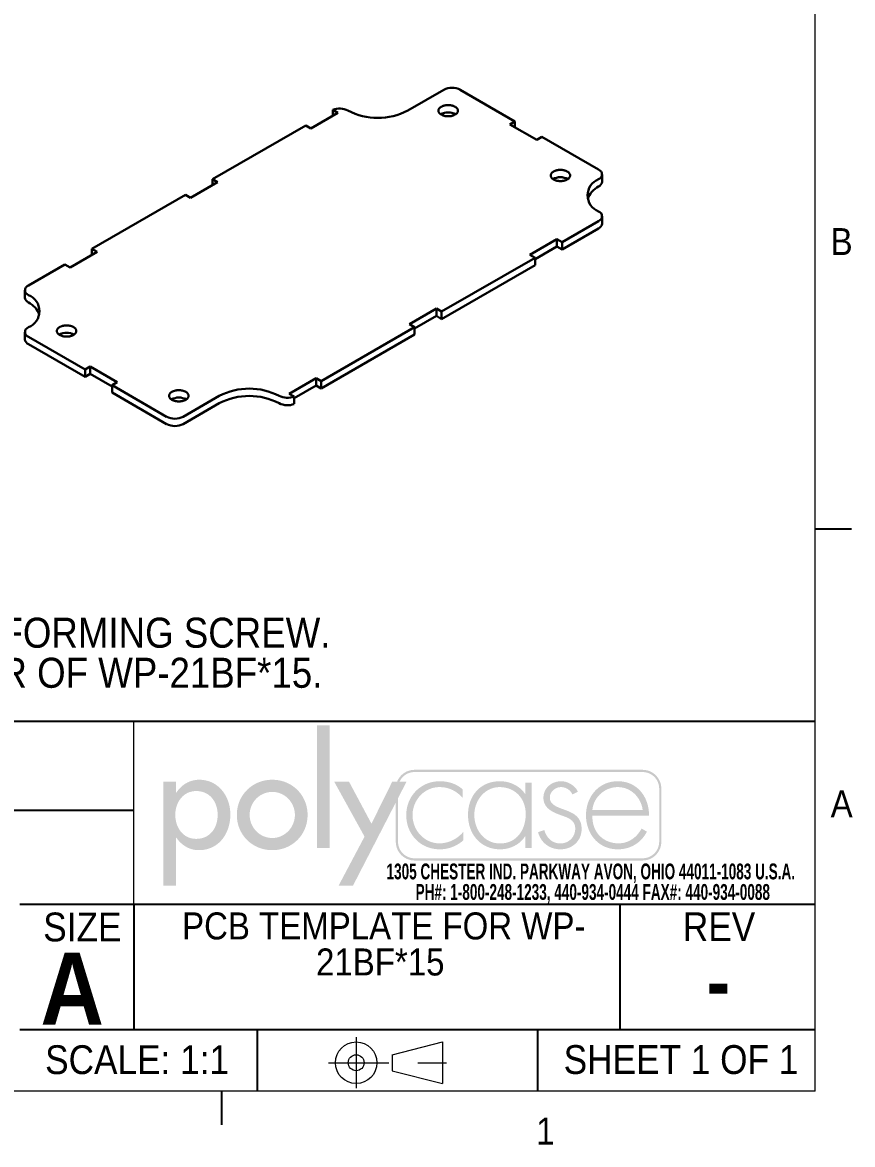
# Model space of a CAD drawing. Header units: inches. Extents: x -1 to 10.8, y 0 to 8.2.
# Drawn here: x 7.88 to 10.759, y 0.207 to 4.098 of the extents above; entities that cross this region are included whole.
import ezdxf

# ---------------------------------------------------------------- set-up
doc = ezdxf.new("R2010")
doc.units = ezdxf.units.IN
doc.header["$MEASUREMENT"] = 0
doc.linetypes.add('SLD-Center', pattern=[0.75, 0.6, -0.05, 0.05, -0.05])
doc.linetypes.add('SLD-Solid', pattern=[0])
doc.layers.add('FORMAT', color=7, linetype='SLD-Solid')
doc.layers.add('SLD-0', color=7, linetype='SLD-Solid')
doc.styles.add('SLDTEXTSTYLE0', font='GOTHICB.TTF', dxfattribs={"width": 0.639595})
doc.styles.add('SLDTEXTSTYLE1', font='GOTHIC.TTF', dxfattribs={"width": 0.913})
doc.styles.add('SLDTEXTSTYLE2', font='GOTHICB.TTF', dxfattribs={"width": 0.913})

# ---------------------------------------------------------------- blocks, each defined once
blk = doc.blocks.new('ThirdAngleProjectionBlock')
at = {"color": 7, "linetype": 'SLD-Center', "lineweight": 0}
for p, q in [((0.275, 0.506), (0.275, 0)), ((0, 0.253), (1.202, 0.253))]:
    blk.add_line(p, q, dxfattribs=at)
at = {"color": 7, "linetype": 'SLD-Solid', "lineweight": 0}
for p, q in [((0.632, 0.332), (1.13, 0.459)), ((1.13, 0.459), (1.13, 0.048)), ((0.632, 0.332), (0.632, 0.174)), ((0.632, 0.174), (1.13, 0.048))]:
    blk.add_line(p, q, dxfattribs=at)
for radius in [0.206, 0.0789]:
    blk.add_circle((0.275, 0.253), radius, dxfattribs=at)
blk = doc.blocks.new('SW_NOTE_0')
at = {"color": 0, "linetype": 'Continuous', "lineweight": 0, "char_height": 0.055, "attachment_point": 2, "style": 'SLDTEXTSTYLE0'}
for s, insert in [('1305 CHESTER IND. PARKWAY AVON, OHIO 44011-1083 U.S.A. ', (0.7495, 0.0703)), ('PH#: 1-800-248-1233, 440-934-0444 FAX#: 440-934-0088', (0.7564, -0.0009))]:
    blk.add_mtext(s, dxfattribs=dict(at, insert=insert))
blk = doc.blocks.new('Block3')
at = {"linetype": 'Continuous'}
blk.add_hatch(color=7, dxfattribs=at).paths.add_polyline_path([(1.559, 0.355), (1.559, 1.505), (1.44, 1.505), (1.44, 0.355)], flags=0)
h = blk.add_hatch(color=7, dxfattribs=at)
edge = h.paths.add_edge_path(flags=0)
edge.add_spline(control_points=[(4.669, 0.413), (4.669, 0.316), (4.59, 0.237), (4.493, 0.237)], knot_values=[7, 7, 7, 7, 8, 8, 8, 8], weights=[1, 1, 1, 1], degree=3, periodic=0)
edge.add_line((4.493, 0.237), (2.356, 0.237))
edge.add_spline(control_points=[(2.356, 0.237), (2.259, 0.237), (2.18, 0.316), (2.18, 0.413)], knot_values=[1, 1, 1, 1, 2, 2, 2, 2], weights=[1, 1, 1, 1], degree=3, periodic=0)
edge.add_line((2.18, 0.413), (2.18, 0.781))
edge.add_line((2.18, 0.781), (1.778, 0))
edge.add_line((1.778, 0), (1.643, 0))
edge.add_line((1.643, 0), (1.887, 0.461))
edge.add_line((1.887, 0.461), (1.603, 0.975))
edge.add_line((1.603, 0.975), (1.742, 0.975))
edge.add_line((1.742, 0.975), (1.952, 0.582))
edge.add_line((1.952, 0.582), (2.146, 0.975))
edge.add_line((2.146, 0.975), (2.192, 0.975))
edge.add_spline(control_points=[(2.192, 0.975), (2.218, 1.041), (2.282, 1.087), (2.356, 1.087)], knot_values=[3.233464, 3.233464, 3.233464, 3.233464, 4, 4, 4, 4], weights=[1, 1, 1, 1], degree=3, periodic=0)
edge.add_line((2.356, 1.087), (4.493, 1.087))
edge.add_spline(control_points=[(4.493, 1.087), (4.59, 1.087), (4.669, 1.008), (4.669, 0.911)], knot_values=[5, 5, 5, 5, 6, 6, 6, 6], weights=[1, 1, 1, 1], degree=3, periodic=0)
edge.add_line((4.669, 0.911), (4.669, 0.413))
edge = h.paths.add_edge_path(flags=0)
edge.add_line((2.215, 0.975), (2.28, 0.975))
edge.add_line((2.28, 0.975), (2.201, 0.821))
edge.add_line((2.201, 0.821), (2.201, 0.413))
edge.add_spline(control_points=[(2.201, 0.413), (2.201, 0.327), (2.271, 0.258), (2.356, 0.258)], knot_values=[2, 2, 2, 2, 3, 3, 3, 3], weights=[1, 1, 1, 1], degree=3, periodic=0)
edge.add_line((2.356, 0.258), (4.493, 0.258))
edge.add_spline(control_points=[(4.493, 0.258), (4.579, 0.258), (4.649, 0.327), (4.649, 0.413)], knot_values=[4, 4, 4, 4, 5, 5, 5, 5], weights=[1, 1, 1, 1], degree=3, periodic=0)
edge.add_line((4.649, 0.413), (4.649, 0.911))
edge.add_spline(control_points=[(4.649, 0.911), (4.649, 0.997), (4.579, 1.066), (4.493, 1.066)], knot_values=[6, 6, 6, 6, 7, 7, 7, 7], weights=[1, 1, 1, 1], degree=3, periodic=0)
edge.add_line((4.493, 1.066), (2.356, 1.066))
edge.add_spline(control_points=[(2.356, 1.066), (2.293, 1.066), (2.239, 1.029), (2.215, 0.975)], knot_values=[0, 0, 0, 0, 0.732403, 0.732403, 0.732403, 0.732403], weights=[1, 1, 1, 1], degree=3, periodic=0)
h = blk.add_hatch(color=7, dxfattribs=at)
edge = h.paths.add_edge_path(flags=0)
edge.add_spline(control_points=[(0.122, 0.452), (0.17, 0.382), (0.245, 0.334), (0.333, 0.334)], knot_values=[4, 4, 4, 4, 5, 5, 5, 5], weights=[1, 1, 1, 1], degree=3, periodic=0)
edge.add_spline(control_points=[(0.333, 0.334), (0.523, 0.334), (0.629, 0.492), (0.629, 0.669)], knot_values=[3, 3, 3, 3, 4, 4, 4, 4], weights=[1, 1, 1, 1], degree=3, periodic=0)
edge.add_spline(control_points=[(0.629, 0.669), (0.629, 0.839), (0.517, 0.994), (0.338, 0.994)], knot_values=[2, 2, 2, 2, 3, 3, 3, 3], weights=[1, 1, 1, 1], degree=3, periodic=0)
edge.add_spline(control_points=[(0.338, 0.994), (0.245, 0.994), (0.171, 0.946), (0.122, 0.872)], knot_values=[1, 1, 1, 1, 2, 2, 2, 2], weights=[1, 1, 1, 1], degree=3, periodic=0)
edge.add_line((0.122, 0.872), (0.119, 0.872))
edge.add_line((0.119, 0.872), (0.119, 0.975))
edge.add_line((0.119, 0.975), (0, 0.975))
edge.add_line((0, 0.975), (0, 0))
edge.add_line((0, 0), (0.119, 0))
edge.add_line((0.119, 0), (0.119, 0.452))
edge.add_line((0.119, 0.452), (0.122, 0.452))
edge = h.paths.add_edge_path(flags=0)
edge.add_spline(control_points=[(0.113, 0.665), (0.113, 0.78), (0.185, 0.888), (0.309, 0.888), (0.437, 0.888), (0.51, 0.786), (0.51, 0.665)], knot_values=[0, 0, 0, 0, 1, 1, 1, 2, 2, 2, 2], weights=[1, 1, 1, 1, 1, 1, 1], degree=3, periodic=0)
edge.add_spline(control_points=[(0.51, 0.665), (0.51, 0.543), (0.439, 0.44), (0.309, 0.44), (0.183, 0.44), (0.113, 0.549), (0.113, 0.665)], knot_values=[2, 2, 2, 2, 3, 3, 3, 4, 4, 4, 4], weights=[1, 1, 1, 1, 1, 1, 1], degree=3, periodic=0)
h = blk.add_hatch(color=7, dxfattribs=at)
edge = h.paths.add_edge_path(flags=0)
edge.add_spline(control_points=[(0.69, 0.664), (0.69, 0.477), (0.836, 0.334), (1.022, 0.334), (1.207, 0.334), (1.353, 0.477), (1.353, 0.664)], knot_values=[0, 0, 0, 0, 1, 1, 1, 2, 2, 2, 2], weights=[1, 1, 1, 1, 1, 1, 1], degree=3, periodic=0)
edge.add_spline(control_points=[(1.353, 0.664), (1.353, 0.851), (1.207, 0.994), (1.022, 0.994), (0.836, 0.994), (0.69, 0.851), (0.69, 0.664)], knot_values=[2, 2, 2, 2, 3, 3, 3, 4, 4, 4, 4], weights=[1, 1, 1, 1, 1, 1, 1], degree=3, periodic=0)
edge = h.paths.add_edge_path(flags=0)
edge.add_spline(control_points=[(1.234, 0.664), (1.234, 0.547), (1.139, 0.448), (1.022, 0.448), (0.904, 0.448), (0.81, 0.547), (0.81, 0.664)], knot_values=[0, 0, 0, 0, 1, 1, 1, 2, 2, 2, 2], weights=[1, 1, 1, 1, 1, 1, 1], degree=3, periodic=0)
edge.add_spline(control_points=[(0.81, 0.664), (0.81, 0.782), (0.904, 0.88), (1.022, 0.88), (1.139, 0.88), (1.234, 0.782), (1.234, 0.664)], knot_values=[2, 2, 2, 2, 3, 3, 3, 4, 4, 4, 4], weights=[1, 1, 1, 1, 1, 1, 1], degree=3, periodic=0)
h = blk.add_hatch(color=7, dxfattribs=at)
edge = h.paths.add_edge_path(flags=0)
edge.add_spline(control_points=[(2.806, 0.905), (2.745, 0.957), (2.672, 0.98), (2.593, 0.98)], knot_values=[8, 8, 8, 8, 9, 9, 9, 9], weights=[1, 1, 1, 1], degree=3, periodic=0)
edge.add_spline(control_points=[(2.593, 0.98), (2.413, 0.98), (2.278, 0.84), (2.278, 0.662)], knot_values=[7, 7, 7, 7, 8, 8, 8, 8], weights=[1, 1, 1, 1], degree=3, periodic=0)
edge.add_spline(control_points=[(2.278, 0.662), (2.278, 0.484), (2.41, 0.342), (2.592, 0.342)], knot_values=[6, 6, 6, 6, 7, 7, 7, 7], weights=[1, 1, 1, 1], degree=3, periodic=0)
edge.add_spline(control_points=[(2.592, 0.342), (2.674, 0.342), (2.752, 0.372), (2.814, 0.427)], knot_values=[5, 5, 5, 5, 6, 6, 6, 6], weights=[1, 1, 1, 1], degree=3, periodic=0)
edge.add_line((2.814, 0.427), (2.814, 0.507))
edge.add_spline(control_points=[(2.814, 0.507), (2.759, 0.44), (2.676, 0.398), (2.589, 0.398)], knot_values=[3, 3, 3, 3, 4, 4, 4, 4], weights=[1, 1, 1, 1], degree=3, periodic=0)
edge.add_spline(control_points=[(2.589, 0.398), (2.445, 0.398), (2.337, 0.523), (2.337, 0.662)], knot_values=[2, 2, 2, 2, 3, 3, 3, 3], weights=[1, 1, 1, 1], degree=3, periodic=0)
edge.add_spline(control_points=[(2.337, 0.662), (2.337, 0.802), (2.446, 0.925), (2.59, 0.925)], knot_values=[1, 1, 1, 1, 2, 2, 2, 2], weights=[1, 1, 1, 1], degree=3, periodic=0)
edge.add_spline(control_points=[(2.59, 0.925), (2.678, 0.925), (2.748, 0.889), (2.806, 0.825)], knot_values=[0, 0, 0, 0, 1, 1, 1, 1], weights=[1, 1, 1, 1], degree=3, periodic=0)
edge.add_line((2.806, 0.825), (2.806, 0.905))
h = blk.add_hatch(color=7, dxfattribs=at)
edge = h.paths.add_edge_path(flags=0)
edge.add_spline(control_points=[(3.392, 0.861), (3.34, 0.938), (3.25, 0.98), (3.156, 0.98)], knot_values=[6, 6, 6, 6, 7, 7, 7, 7], weights=[1, 1, 1, 1], degree=3, periodic=0)
edge.add_spline(control_points=[(3.156, 0.98), (2.972, 0.98), (2.857, 0.844), (2.857, 0.665)], knot_values=[5, 5, 5, 5, 6, 6, 6, 6], weights=[1, 1, 1, 1], degree=3, periodic=0)
edge.add_spline(control_points=[(2.857, 0.665), (2.857, 0.486), (2.973, 0.342), (3.159, 0.342)], knot_values=[4, 4, 4, 4, 5, 5, 5, 5], weights=[1, 1, 1, 1], degree=3, periodic=0)
edge.add_spline(control_points=[(3.159, 0.342), (3.249, 0.342), (3.347, 0.387), (3.392, 0.465)], knot_values=[3, 3, 3, 3, 4, 4, 4, 4], weights=[1, 1, 1, 1], degree=3, periodic=0)
edge.add_line((3.392, 0.465), (3.395, 0.465))
edge.add_line((3.395, 0.465), (3.395, 0.355))
edge.add_line((3.395, 0.355), (3.454, 0.355))
edge.add_line((3.454, 0.355), (3.454, 0.967))
edge.add_line((3.454, 0.967), (3.395, 0.967))
edge.add_line((3.395, 0.967), (3.395, 0.861))
edge.add_line((3.395, 0.861), (3.392, 0.861))
edge = h.paths.add_edge_path(flags=0)
edge.add_spline(control_points=[(3.398, 0.672), (3.398, 0.525), (3.314, 0.397), (3.157, 0.397), (3.009, 0.397), (2.916, 0.525), (2.916, 0.665)], knot_values=[0, 0, 0, 0, 1, 1, 1, 2, 2, 2, 2], weights=[1, 1, 1, 1, 1, 1, 1], degree=3, periodic=0)
edge.add_spline(control_points=[(2.916, 0.665), (2.916, 0.798), (3.013, 0.925), (3.153, 0.925), (3.302, 0.925), (3.398, 0.814), (3.398, 0.672)], knot_values=[2, 2, 2, 2, 3, 3, 3, 4, 4, 4, 4], weights=[1, 1, 1, 1, 1, 1, 1], degree=3, periodic=0)
h = blk.add_hatch(color=7, dxfattribs=at)
edge = h.paths.add_edge_path(flags=0)
edge.add_spline(control_points=[(3.731, 0.98), (3.793, 0.98), (3.861, 0.939), (3.887, 0.882)], knot_values=[11, 11, 11, 11, 12, 12, 12, 12], weights=[1, 1, 1, 1], degree=3, periodic=0)
edge.add_line((3.887, 0.882), (3.836, 0.856))
edge.add_spline(control_points=[(3.836, 0.856), (3.816, 0.898), (3.776, 0.925), (3.728, 0.925)], knot_values=[0, 0, 0, 0, 1, 1, 1, 1], weights=[1, 1, 1, 1], degree=3, periodic=0)
edge.add_spline(control_points=[(3.728, 0.925), (3.677, 0.925), (3.624, 0.882), (3.624, 0.829)], knot_values=[1, 1, 1, 1, 2, 2, 2, 2], weights=[1, 1, 1, 1], degree=3, periodic=0)
edge.add_spline(control_points=[(3.624, 0.829), (3.624, 0.682), (3.922, 0.754), (3.922, 0.533)], knot_values=[2, 2, 2, 2, 3, 3, 3, 3], weights=[1, 1, 1, 1], degree=3, periodic=0)
edge.add_spline(control_points=[(3.922, 0.533), (3.922, 0.42), (3.834, 0.342), (3.724, 0.342)], knot_values=[3, 3, 3, 3, 4, 4, 4, 4], weights=[1, 1, 1, 1], degree=3, periodic=0)
edge.add_spline(control_points=[(3.724, 0.342), (3.622, 0.342), (3.539, 0.404), (3.514, 0.503)], knot_values=[4, 4, 4, 4, 5, 5, 5, 5], weights=[1, 1, 1, 1], degree=3, periodic=0)
edge.add_line((3.514, 0.503), (3.572, 0.522))
edge.add_spline(control_points=[(3.572, 0.522), (3.595, 0.449), (3.644, 0.397), (3.724, 0.397)], knot_values=[6, 6, 6, 6, 7, 7, 7, 7], weights=[1, 1, 1, 1], degree=3, periodic=0)
edge.add_spline(control_points=[(3.724, 0.397), (3.801, 0.397), (3.862, 0.458), (3.862, 0.535)], knot_values=[7, 7, 7, 7, 8, 8, 8, 8], weights=[1, 1, 1, 1], degree=3, periodic=0)
edge.add_spline(control_points=[(3.862, 0.535), (3.862, 0.611), (3.804, 0.635), (3.743, 0.656)], knot_values=[8, 8, 8, 8, 9, 9, 9, 9], weights=[1, 1, 1, 1], degree=3, periodic=0)
edge.add_spline(control_points=[(3.743, 0.656), (3.659, 0.686), (3.564, 0.722), (3.564, 0.825)], knot_values=[9, 9, 9, 9, 10, 10, 10, 10], weights=[1, 1, 1, 1], degree=3, periodic=0)
edge.add_spline(control_points=[(3.564, 0.825), (3.564, 0.918), (3.642, 0.98), (3.731, 0.98)], knot_values=[10, 10, 10, 10, 11, 11, 11, 11], weights=[1, 1, 1, 1], degree=3, periodic=0)
h = blk.add_hatch(color=7, dxfattribs=at)
edge = h.paths.add_edge_path(flags=0)
edge.add_spline(control_points=[(4.554, 0.656), (4.555, 0.832), (4.445, 0.98), (4.26, 0.98)], knot_values=[6, 6, 6, 6, 7, 7, 7, 7], weights=[1, 1, 1, 1], degree=3, periodic=0)
edge.add_spline(control_points=[(4.26, 0.98), (4.081, 0.98), (3.963, 0.833), (3.963, 0.662)], knot_values=[5, 5, 5, 5, 6, 6, 6, 6], weights=[1, 1, 1, 1], degree=3, periodic=0)
edge.add_spline(control_points=[(3.963, 0.662), (3.963, 0.489), (4.078, 0.342), (4.26, 0.342)], knot_values=[4, 4, 4, 4, 5, 5, 5, 5], weights=[1, 1, 1, 1], degree=3, periodic=0)
edge.add_spline(control_points=[(4.26, 0.342), (4.38, 0.342), (4.478, 0.401), (4.534, 0.507)], knot_values=[3, 3, 3, 3, 4, 4, 4, 4], weights=[1, 1, 1, 1], degree=3, periodic=0)
edge.add_line((4.534, 0.507), (4.484, 0.537))
edge.add_spline(control_points=[(4.484, 0.537), (4.44, 0.454), (4.363, 0.398), (4.268, 0.398)], knot_values=[1, 1, 1, 1, 2, 2, 2, 2], weights=[1, 1, 1, 1], degree=3, periodic=0)
edge.add_spline(control_points=[(4.268, 0.398), (4.126, 0.398), (4.019, 0.501), (4.023, 0.656)], knot_values=[0, 0, 0, 0, 1, 1, 1, 1], weights=[1, 1, 1, 1], degree=3, periodic=0)
edge.add_line((4.023, 0.656), (4.554, 0.656))
edge = h.paths.add_edge_path(flags=0)
edge.add_spline(control_points=[(4.023, 0.712), (4.033, 0.827), (4.136, 0.925), (4.261, 0.925)], knot_values=[1, 1, 1, 1, 2, 2, 2, 2], weights=[1, 1, 1, 1], degree=3, periodic=0)
edge.add_spline(control_points=[(4.261, 0.925), (4.387, 0.925), (4.48, 0.824), (4.494, 0.712)], knot_values=[0, 0, 0, 0, 1, 1, 1, 1], weights=[1, 1, 1, 1], degree=3, periodic=0)
edge.add_line((4.494, 0.712), (4.023, 0.712))
blk = doc.blocks.new('POLYCASE LOGO')
at = {"color": 7, "linetype": 'Continuous', "xscale": 0.37, "yscale": 0.37, "zscale": 0.37}
blk.add_blockref('Block3', (0.1015, -0.5714), dxfattribs=at)
at = {"color": 7, "linetype": 'Continuous', "lineweight": 0}
blk.add_blockref('SW_NOTE_0', (0.8349, -0.5644), dxfattribs=at)
blk = doc.blocks.new('SW_NOTE_1')
at = {"layer": 'SLD-0', "color": 0, "attachment_point": 1, "style": 'SLDTEXTSTYLE1'}
for s, insert, char_height in [('NOTES:', (0, 0.1331), 0.10417), ('1.', (0, -0.0058), 0.10417), ('PCB BOSSES ACCEPT A M3 OR #4 THREAD FORMING SCREW. ', (0.1969, -0.0058), 0.104167), ('2.', (0, -0.1447), 0.10417), ('INCLUDES .031 CLEARANCE FROM INTERIOR OF WP-21BF*15.', (0.1969, -0.1447), 0.104167)]:
    blk.add_mtext(s, dxfattribs=dict(at, insert=insert, char_height=char_height))
blk = doc.blocks.new('SW_NOTE_3')
at = {"layer": 'FORMAT', "color": 0, "char_height": 0.09375, "attachment_point": 2, "style": 'SLDTEXTSTYLE1'}
for s, insert in [(' PCB TEMPLATE FOR WP-', (0.7104, 0.1198)), ('21BF*15', (0.7142, -0.0052))]:
    blk.add_mtext(s, dxfattribs=dict(at, insert=insert))

msp = doc.modelspace()

# ---------------------------------------------------------------- linework, layer by layer
at = {"color": 7, "linetype": 'SLD-Solid', "lineweight": 30}
for p, q in [((9.3413, 3.8644), (9.2161, 3.7922)), ((9.5882, 3.755), (9.3987, 3.8644)), ((8.9742, 3.7848), (8.8806, 3.7307)), ((8.9566, 3.7949), (8.9742, 3.7848)), ((8.9566, 3.7949), (8.9566, 3.7746)), ((8.8626, 3.7411), (8.5386, 3.5541)), ((8.8806, 3.7307), (8.8626, 3.7411)), ((9.5702, 3.7446), (9.5882, 3.755)), ((9.6638, 3.6906), (9.5702, 3.7446)), ((9.5882, 3.755), (9.5882, 3.7342)), ((9.6818, 3.701), (9.6638, 3.6906)), ((9.8784, 3.5875), (9.6818, 3.701)), ((8.5567, 3.5437), (8.4631, 3.4897)), ((8.5386, 3.5541), (8.5567, 3.5437)), ((8.5386, 3.5541), (8.5386, 3.5333)), ((9.8903, 3.5454), (9.8903, 3.5709)), ((8.445, 3.5001), (8.1211, 3.3131)), ((8.4631, 3.4897), (8.445, 3.5001)), ((9.8903, 3.4005), (9.8903, 3.426)), ((9.7514, 3.3361), (9.8784, 3.4094)), ((9.7514, 3.3106), (9.8784, 3.3839)), ((8.1211, 3.3131), (8.1391, 3.3027)), ((8.1211, 3.3131), (8.1211, 3.2923)), ((9.6398, 3.2925), (9.7334, 3.3465)), ((9.6578, 3.2774), (9.7334, 3.321)), ((9.7334, 3.3465), (9.7514, 3.3361)), ((9.7334, 3.3465), (9.7334, 3.321)), ((9.7334, 3.321), (9.7514, 3.3106)), ((9.7514, 3.3361), (9.7514, 3.3106)), ((8.1391, 3.3027), (8.0455, 3.2486)), ((9.3338, 3.0951), (9.6578, 3.2821)), ((9.6578, 3.2821), (9.6398, 3.2925)), ((9.6578, 3.2821), (9.6578, 3.2566)), ((8.0275, 3.2591), (7.9005, 3.1857)), ((8.0455, 3.2486), (8.0275, 3.2591)), ((9.3338, 3.0695), (9.6578, 3.2566)), ((7.8886, 3.1692), (7.8886, 3.1436)), ((9.2222, 3.0514), (9.3158, 3.1055)), ((9.2402, 3.0363), (9.3158, 3.08)), ((9.3158, 3.1055), (9.3338, 3.0951)), ((9.3158, 3.1055), (9.3158, 3.08)), ((9.3158, 3.08), (9.3338, 3.0695)), ((9.3338, 3.0951), (9.3338, 3.0695)), ((8.9163, 2.854), (9.2402, 3.041)), ((9.2402, 3.041), (9.2222, 3.0514)), ((9.2402, 3.041), (9.2402, 3.0155)), ((7.8886, 3.0242), (7.8886, 2.9987)), ((7.9005, 3.0076), (8.097, 2.8942)), ((8.9163, 2.8285), (9.2402, 3.0155)), ((7.9005, 2.9821), (8.097, 2.8687)), ((8.097, 2.8942), (8.1151, 2.9046)), ((8.097, 2.8942), (8.097, 2.8687)), ((8.1151, 2.9046), (8.2087, 2.8506)), ((8.1151, 2.9046), (8.1151, 2.8791)), ((8.097, 2.8687), (8.1151, 2.8791)), ((8.1151, 2.8791), (8.1906, 2.8354)), ((8.2087, 2.8506), (8.1906, 2.8401)), ((8.8047, 2.8104), (8.8983, 2.8644)), ((8.8983, 2.8644), (8.9163, 2.854)), ((8.8983, 2.8644), (8.8983, 2.8389)), ((8.9163, 2.854), (8.9163, 2.8285)), ((8.1906, 2.8401), (8.3801, 2.7308)), ((8.1906, 2.8401), (8.1906, 2.8146)), ((8.1906, 2.8146), (8.3801, 2.7052)), ((8.4376, 2.7308), (8.5628, 2.803)), ((8.8222, 2.8003), (8.8047, 2.8104)), ((8.8222, 2.795), (8.8983, 2.8389)), ((8.8983, 2.8389), (8.9163, 2.8285)), ((8.4376, 2.7052), (8.5628, 2.7775)), ((8.8222, 2.8003), (8.8222, 2.7748))]:
    msp.add_line(p, q, dxfattribs=at)
at = {"color": 7, "linetype": 'SLD-Solid', "lineweight": 30, "flags": 128}
for points in [[(9.3327, 3.7782), (9.3341, 3.7774), (9.3356, 3.7767), (9.3372, 3.776), (9.3389, 3.7754), (9.3406, 3.7748), (9.3423, 3.7743), (9.3441, 3.7739), (9.346, 3.7735), (9.3478, 3.7732), (9.3497, 3.7729), (9.3517, 3.7727), (9.3536, 3.7726), (9.3556, 3.7725), (9.3575, 3.7725), (9.3595, 3.7726), (9.3615, 3.7727), (9.3634, 3.7729), (9.3653, 3.7732), (9.3672, 3.7735), (9.369, 3.7739), (9.3708, 3.7743), (9.3726, 3.7748), (9.3743, 3.7754), (9.3759, 3.776), (9.3775, 3.7767), (9.379, 3.7774), (9.3804, 3.7782), (9.3818, 3.779), (9.383, 3.7799), (9.3842, 3.7808), (9.3853, 3.7818), (9.3863, 3.7827), (9.3872, 3.7837), (9.3879, 3.7848), (9.3886, 3.7859), (9.3892, 3.7869), (9.3896, 3.788), (9.39, 3.7892), (9.3902, 3.7903), (9.3903, 3.7914), (9.3903, 3.7925), (9.3902, 3.7937), (9.39, 3.7948), (9.3896, 3.7959), (9.3892, 3.797), (9.3886, 3.7981), (9.3879, 3.7992), (9.3872, 3.8002), (9.3863, 3.8012), (9.3853, 3.8022), (9.3842, 3.8032), (9.383, 3.8041), (9.3818, 3.8049), (9.3804, 3.8058), (9.379, 3.8065), (9.3775, 3.8073), (9.3759, 3.8079), (9.3743, 3.8086), (9.3726, 3.8091), (9.3708, 3.8096), (9.369, 3.8101), (9.3672, 3.8105), (9.3653, 3.8108), (9.3634, 3.8111), (9.3615, 3.8113), (9.3595, 3.8114), (9.3575, 3.8115), (9.3556, 3.8115), (9.3536, 3.8114), (9.3517, 3.8113), (9.3497, 3.8111), (9.3478, 3.8108), (9.346, 3.8105), (9.3441, 3.8101), (9.3423, 3.8096), (9.3406, 3.8091), (9.3389, 3.8086), (9.3372, 3.8079), (9.3356, 3.8073), (9.3341, 3.8065), (9.3327, 3.8058), (9.3314, 3.8049), (9.3301, 3.8041), (9.3289, 3.8032), (9.3278, 3.8022), (9.3269, 3.8012), (9.326, 3.8002), (9.3252, 3.7992), (9.3245, 3.7981), (9.324, 3.797), (9.3235, 3.7959), (9.3232, 3.7948), (9.3229, 3.7937), (9.3228, 3.7925), (9.3228, 3.7914), (9.3229, 3.7903), (9.3232, 3.7892), (9.3235, 3.788), (9.324, 3.7869), (9.3245, 3.7859), (9.3252, 3.7848), (9.326, 3.7837), (9.3269, 3.7827), (9.3278, 3.7818), (9.3289, 3.7808), (9.3301, 3.7799), (9.3314, 3.779), (9.3327, 3.7782)], [(9.722, 3.5535), (9.7234, 3.5527), (9.7249, 3.552), (9.7265, 3.5513), (9.7281, 3.5507), (9.7298, 3.5501), (9.7316, 3.5496), (9.7334, 3.5491), (9.7352, 3.5488), (9.7371, 3.5484), (9.739, 3.5482), (9.741, 3.548), (9.7429, 3.5478), (9.7449, 3.5478), (9.7468, 3.5478), (9.7488, 3.5478), (9.7507, 3.548), (9.7527, 3.5482), (9.7546, 3.5484), (9.7565, 3.5488), (9.7583, 3.5491), (9.7601, 3.5496), (9.7619, 3.5501), (9.7636, 3.5507), (9.7652, 3.5513), (9.7668, 3.552), (9.7683, 3.5527), (9.7697, 3.5535), (9.7711, 3.5543), (9.7723, 3.5552), (9.7735, 3.5561), (9.7746, 3.557), (9.7756, 3.558), (9.7764, 3.559), (9.7772, 3.5601), (9.7779, 3.5611), (9.7785, 3.5622), (9.7789, 3.5633), (9.7792, 3.5644), (9.7795, 3.5656), (9.7796, 3.5667), (9.7796, 3.5678), (9.7795, 3.569), (9.7792, 3.5701), (9.7789, 3.5712), (9.7785, 3.5723), (9.7779, 3.5734), (9.7772, 3.5744), (9.7764, 3.5755), (9.7756, 3.5765), (9.7746, 3.5775), (9.7735, 3.5784), (9.7723, 3.5793), (9.7711, 3.5802), (9.7697, 3.581), (9.7683, 3.5818), (9.7668, 3.5825), (9.7652, 3.5832), (9.7636, 3.5838), (9.7619, 3.5844), (9.7601, 3.5849), (9.7583, 3.5854), (9.7565, 3.5857), (9.7546, 3.5861), (9.7527, 3.5863), (9.7507, 3.5865), (9.7488, 3.5867), (9.7468, 3.5867), (9.7449, 3.5867), (9.7429, 3.5867), (9.741, 3.5865), (9.739, 3.5863), (9.7371, 3.5861), (9.7352, 3.5857), (9.7334, 3.5854), (9.7316, 3.5849), (9.7298, 3.5844), (9.7281, 3.5838), (9.7265, 3.5832), (9.7249, 3.5825), (9.7234, 3.5818), (9.722, 3.581), (9.7206, 3.5802), (9.7194, 3.5793), (9.7182, 3.5784), (9.7171, 3.5775), (9.7161, 3.5765), (9.7153, 3.5755), (9.7145, 3.5744), (9.7138, 3.5734), (9.7133, 3.5723), (9.7128, 3.5712), (9.7125, 3.5701), (9.7122, 3.569), (9.7121, 3.5678), (9.7121, 3.5667), (9.7122, 3.5656), (9.7125, 3.5644), (9.7128, 3.5633), (9.7133, 3.5622), (9.7138, 3.5611), (9.7145, 3.5601), (9.7153, 3.559), (9.7161, 3.558), (9.7171, 3.557), (9.7182, 3.5561), (9.7194, 3.5552), (9.7206, 3.5543), (9.722, 3.5535)], [(8.0092, 3.0141), (8.0106, 3.0134), (8.0121, 3.0126), (8.0137, 3.012), (8.0153, 3.0113), (8.017, 3.0108), (8.0188, 3.0103), (8.0206, 3.0098), (8.0224, 3.0094), (8.0243, 3.0091), (8.0262, 3.0088), (8.0281, 3.0086), (8.0301, 3.0085), (8.032, 3.0084), (8.034, 3.0084), (8.036, 3.0085), (8.0379, 3.0086), (8.0398, 3.0088), (8.0418, 3.0091), (8.0436, 3.0094), (8.0455, 3.0098), (8.0473, 3.0103), (8.049, 3.0108), (8.0507, 3.0113), (8.0524, 3.012), (8.054, 3.0126), (8.0555, 3.0134), (8.0569, 3.0141), (8.0582, 3.015), (8.0595, 3.0158), (8.0607, 3.0167), (8.0617, 3.0177), (8.0627, 3.0187), (8.0636, 3.0197), (8.0644, 3.0207), (8.0651, 3.0218), (8.0656, 3.0229), (8.0661, 3.024), (8.0664, 3.0251), (8.0666, 3.0262), (8.0668, 3.0273), (8.0668, 3.0285), (8.0666, 3.0296), (8.0664, 3.0307), (8.0661, 3.0319), (8.0656, 3.033), (8.0651, 3.034), (8.0644, 3.0351), (8.0636, 3.0361), (8.0627, 3.0372), (8.0617, 3.0381), (8.0607, 3.0391), (8.0595, 3.04), (8.0582, 3.0409), (8.0569, 3.0417), (8.0555, 3.0425), (8.054, 3.0432), (8.0524, 3.0439), (8.0507, 3.0445), (8.049, 3.0451), (8.0473, 3.0456), (8.0455, 3.046), (8.0436, 3.0464), (8.0418, 3.0467), (8.0398, 3.047), (8.0379, 3.0472), (8.036, 3.0473), (8.034, 3.0474), (8.032, 3.0474), (8.0301, 3.0473), (8.0281, 3.0472), (8.0262, 3.047), (8.0243, 3.0467), (8.0224, 3.0464), (8.0206, 3.046), (8.0188, 3.0456), (8.017, 3.0451), (8.0153, 3.0445), (8.0137, 3.0439), (8.0121, 3.0432), (8.0106, 3.0425), (8.0092, 3.0417), (8.0078, 3.0409), (8.0065, 3.04), (8.0054, 3.0391), (8.0043, 3.0381), (8.0033, 3.0372), (8.0024, 3.0361), (8.0017, 3.0351), (8.001, 3.034), (8.0004, 3.033), (8, 3.0319), (7.9996, 3.0307), (7.9994, 3.0296), (7.9993, 3.0285), (7.9993, 3.0273), (7.9994, 3.0262), (7.9996, 3.0251), (8, 3.024), (8.0004, 3.0229), (8.001, 3.0218), (8.0017, 3.0207), (8.0024, 3.0197), (8.0033, 3.0187), (8.0043, 3.0177), (8.0054, 3.0167), (8.0065, 3.0158), (8.0078, 3.015), (8.0092, 3.0141)], [(8.3984, 2.7894), (8.3999, 2.7886), (8.4014, 2.7879), (8.4029, 2.7872), (8.4046, 2.7866), (8.4063, 2.786), (8.408, 2.7855), (8.4098, 2.7851), (8.4117, 2.7847), (8.4136, 2.7844), (8.4155, 2.7841), (8.4174, 2.7839), (8.4194, 2.7838), (8.4213, 2.7837), (8.4233, 2.7837), (8.4252, 2.7838), (8.4272, 2.7839), (8.4291, 2.7841), (8.431, 2.7844), (8.4329, 2.7847), (8.4348, 2.7851), (8.4366, 2.7855), (8.4383, 2.786), (8.44, 2.7866), (8.4417, 2.7872), (8.4432, 2.7879), (8.4447, 2.7886), (8.4462, 2.7894), (8.4475, 2.7902), (8.4488, 2.7911), (8.4499, 2.792), (8.451, 2.793), (8.452, 2.7939), (8.4529, 2.795), (8.4537, 2.796), (8.4543, 2.7971), (8.4549, 2.7981), (8.4554, 2.7992), (8.4557, 2.8004), (8.4559, 2.8015), (8.456, 2.8026), (8.456, 2.8038), (8.4559, 2.8049), (8.4557, 2.806), (8.4554, 2.8071), (8.4549, 2.8082), (8.4543, 2.8093), (8.4537, 2.8104), (8.4529, 2.8114), (8.452, 2.8124), (8.451, 2.8134), (8.4499, 2.8144), (8.4488, 2.8153), (8.4475, 2.8161), (8.4462, 2.817), (8.4447, 2.8177), (8.4432, 2.8185), (8.4417, 2.8191), (8.44, 2.8198), (8.4383, 2.8203), (8.4366, 2.8208), (8.4348, 2.8213), (8.4329, 2.8217), (8.431, 2.822), (8.4291, 2.8223), (8.4272, 2.8225), (8.4252, 2.8226), (8.4233, 2.8227), (8.4213, 2.8227), (8.4194, 2.8226), (8.4174, 2.8225), (8.4155, 2.8223), (8.4136, 2.822), (8.4117, 2.8217), (8.4098, 2.8213), (8.408, 2.8208), (8.4063, 2.8203), (8.4046, 2.8198), (8.4029, 2.8191), (8.4014, 2.8185), (8.3999, 2.8177), (8.3984, 2.817), (8.3971, 2.8161), (8.3958, 2.8153), (8.3947, 2.8144), (8.3936, 2.8134), (8.3926, 2.8124), (8.3917, 2.8114), (8.3909, 2.8104), (8.3903, 2.8093), (8.3897, 2.8082), (8.3892, 2.8071), (8.3889, 2.806), (8.3887, 2.8049), (8.3886, 2.8038), (8.3886, 2.8026), (8.3887, 2.8015), (8.3889, 2.8004), (8.3892, 2.7992), (8.3897, 2.7981), (8.3903, 2.7971), (8.3909, 2.796), (8.3917, 2.795), (8.3926, 2.7939), (8.3936, 2.793), (8.3947, 2.792), (8.3958, 2.7911), (8.3971, 2.7902), (8.3984, 2.7894)]]:
    msp.add_lwpolyline(points, dxfattribs=at)
at = {"color": 7, "linetype": 'SLD-Solid', "lineweight": 30}
for centre, radius, start, end in [((9.37, 3.809), 0.0624, 62.5736, 117.4264), ((8.9795, 3.7357), 0.0635, 62.864, 111.0713), ((9.1123, 3.9926), 0.2257, 242.6097, 297.3903), ((9.3566, 3.7356), 0.0505, 59.6832, 120.3168), ((9.872, 3.5709), 0.0178, 290.9319, 69.0681), ((9.7459, 3.5109), 0.0505, 59.6832, 120.3168), ((9.8998, 3.4985), 0.0598, 110.9377, 249.0623), ((9.8703, 3.5472), 0.0201, 293.8101, 354.8697), ((9.9128, 3.4597), 0.0772, 116.4624, 160.3134), ((9.872, 3.426), 0.0178, 290.9319, 69.0681), ((9.8703, 3.4023), 0.0201, 293.8101, 354.8697), ((7.9068, 3.1692), 0.0178, 110.9319, 249.0681), ((7.8791, 3.0967), 0.0598, 290.9377, 69.0623), ((7.9091, 3.1458), 0.0206, 185.94, 245.3801), ((7.8661, 3.0579), 0.0772, 19.6866, 63.5376), ((7.9068, 3.0242), 0.0178, 110.9319, 249.0681), ((7.9091, 3.0009), 0.0206, 185.94, 245.3801), ((8.033, 2.9715), 0.0505, 59.6832, 120.3168), ((8.6666, 2.6026), 0.2257, 62.6097, 117.3903), ((8.6666, 2.5771), 0.2257, 62.6097, 117.3903), ((8.7994, 2.8595), 0.0635, 242.864, 291.0713), ((8.4223, 2.7468), 0.0505, 59.6832, 120.3168), ((8.7994, 2.834), 0.0635, 242.864, 291.0713), ((8.4089, 2.7861), 0.0624, 242.5736, 297.4264), ((8.4089, 2.7606), 0.0624, 242.5736, 297.4264)]:
    msp.add_arc(centre, radius, start, end, dxfattribs=at)
at = {"layer": 'SLD-0', "color": 7, "lineweight": 15}
for q in [(10.6299, 8.1921), (0.3299, 0.3921)]:
    msp.add_line((10.6299, 0.3921), q, dxfattribs=at)
at = {"layer": 'SLD-0', "color": 7}
for p, q in [((10.6299, 2.3421), (10.7556, 2.3421)), ((4.8053, 1.6753), (10.6299, 1.6753)), ((8.2668, 1.3651), (6.3313, 1.3651)), ((7.8712, 1.0401), (10.6299, 1.0401)), ((8.2668, 1.0401), (8.2668, 0.605)), ((9.9517, 1.0401), (9.9517, 0.605)), ((7.8712, 0.605), (10.6299, 0.605)), ((8.6943, 0.605), (8.6943, 0.3921)), ((9.6663, 0.605), (9.6663, 0.3921)), ((8.5699, 0.3921), (8.5699, 0.2752))]:
    msp.add_line(p, q, dxfattribs=at)
at = {"layer": 'SLD-0', "color": 7, "lineweight": 0}
msp.add_line((8.2668, 1.0401), (8.2668, 1.6753), dxfattribs=at)

# ---------------------------------------------------------------- block references
at = {"color": 7, "linetype": 'Continuous'}
msp.add_blockref('POLYCASE LOGO', (8.2668, 1.6753), dxfattribs=at)
at = {"color": 7, "linetype": 'Continuous', "xscale": 0.35, "yscale": 0.35, "zscale": 0.35}
msp.add_blockref('ThirdAngleProjectionBlock', (8.9412, 0.4018), dxfattribs=at)
at = {"layer": 'FORMAT', "color": 7}
msp.add_blockref('SW_NOTE_3', (8.4068, 0.8918), dxfattribs=at)
at = {"layer": 'SLD-0', "color": 7}
msp.add_blockref('SW_NOTE_1', (4.9072, 2.0395), dxfattribs=at)

# ---------------------------------------------------------------- texts
at = {"layer": 'FORMAT', "insert": (10.6833, 3.3849), "char_height": 0.0935, "attachment_point": 1, "style": 'SLDTEXTSTYLE1'}
msp.add_mtext('B', dxfattribs=at)
at = {"layer": 'FORMAT', "color": 7}
for s, insert, char_height, attachment_point, style in [('A', (10.6833, 1.4349), 0.0935, 1, 'SLDTEXTSTYLE1'), ('SIZE', (7.952, 1.0111), 0.1, 1, 'SLDTEXTSTYLE1'), ('REV', (10.1706, 1.012), 0.1, 1, 'SLDTEXTSTYLE1'), ('A', (7.9422, 0.872), 0.25, 1, 'SLDTEXTSTYLE2'), ('-', (10.294, 0.872), 0.2, 2, 'SLDTEXTSTYLE2'), ('SCALE: 1:1', (7.9586, 0.5509), 0.1, 1, 'SLDTEXTSTYLE1'), ('SHEET 1 OF 1', (9.7571, 0.5513), 0.1, 1, 'SLDTEXTSTYLE1'), ('1', (9.662, 0.3003), 0.0938, 1, 'SLDTEXTSTYLE1')]:
    msp.add_mtext(s, dxfattribs=dict(at, insert=insert, char_height=char_height, attachment_point=attachment_point, style=style))

doc.saveas('drawing.dxf')
